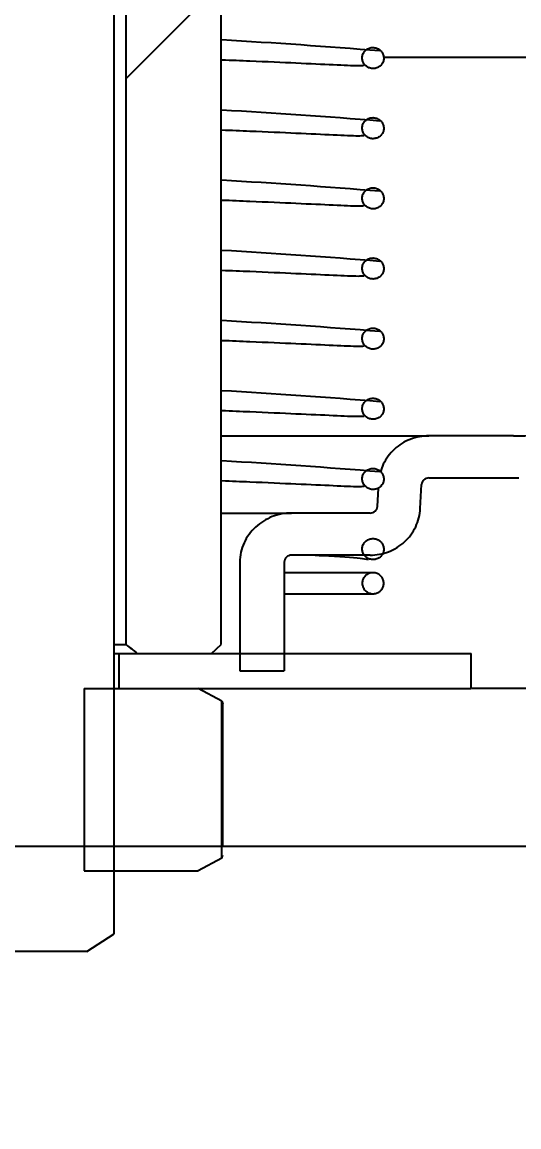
# Model space of a CAD drawing. Header units: millimetres. Extents: x 0 to 4637, y 0 to 3023.
# Drawn here: x 3326.59 to 3338.15, y 2684.4 to 2710.11 of the extents above; entities that cross this region are included whole.
import ezdxf
from ezdxf import colors
from ezdxf.entities.mleader import LeaderData, LeaderLine
from ezdxf.math import Vec2, Vec3

# ---------------------------------------------------------------- set-up
doc = ezdxf.new("R2010")
doc.units = ezdxf.units.MM
for name, color, linetype in [('ABVP-_VACCUM_CUP', 7, 'Continuous'), ('ABVP_MAIN_PLASTI', 7, 'Continuous'), ('BUSH_FOR_ABVP-VA', 7, 'Continuous'), ('COMPRESSED_SPRIN', 7, 'Continuous'), ('Default', 7, 'Continuous'), ('M6_HEX_NUT', 7, 'Continuous'), ('PREFILTER_MEDIA_', 7, 'Continuous'), ('STUD_FOR_ABVP_MA', 7, 'Continuous'), ('WASHER_25MM_OD', 7, 'Continuous')]:
    doc.layers.add(name, color=color, linetype=linetype)
doc.styles.get("Standard").update_dxf_attribs({"font": 'calibri.ttf'})

# ---------------------------------------------------------------- blocks, each defined once
blk = doc.blocks.new('SE11')
at = {"layer": 'ABVP-_VACCUM_CUP', "linetype": 'Continuous'}
h = blk.add_hatch(dxfattribs=at)
h.set_pattern_fill('ANSI32', scale=2, angle=9e-06, style=0)
edge = h.paths.add_edge_path()
edge.add_spline(control_points=[(403.504, 342.1467), (403.5585, 342.1467), (403.6132, 342.1501), (403.7211, 342.1634), (403.7746, 342.1734), (403.8276, 342.1868)], knot_values=[0, 0, 0, 0, 0.5, 0.5, 1, 1, 1, 1], degree=3, periodic=0)
edge.add_spline(control_points=[(403.8276, 342.1868), (404.0445, 342.2415), (404.2555, 342.3095), (404.6663, 342.4711), (404.866, 342.5646), (405.157, 342.7243), (405.2526, 342.7808), (405.4408, 342.9004), (405.5334, 342.9634), (405.8036, 343.1606), (405.9749, 343.3033), (406.1372, 343.4572)], knot_values=[0, 0, 0, 0, 0.25, 0.25, 0.5, 0.5, 0.625, 0.625, 0.75, 0.75, 1, 1, 1, 1], degree=3, periodic=0)
edge.add_spline(control_points=[(406.1372, 343.4572), (406.1529, 343.4721), (406.1698, 343.4854), (406.206, 343.5085), (406.2254, 343.5185), (406.2655, 343.5345), (406.2861, 343.5405), (406.3283, 343.5486), (406.3501, 343.5507), (406.3716, 343.5507)], knot_values=[0, 0, 0, 0, 0.25, 0.25, 0.5, 0.5, 0.75, 0.75, 1, 1, 1, 1], degree=3, periodic=0)
edge.add_line((406.3716, 343.5507), (406.4953, 343.5507))
edge.add_line((406.4953, 343.5507), (406.4953, 343.7067))
edge.add_line((406.4953, 343.7067), (406.3325, 343.7067))
edge.add_spline(control_points=[(406.3325, 343.7067), (406.3071, 343.7067), (406.2819, 343.7043), (406.2316, 343.6946), (406.2069, 343.6873), (406.1363, 343.6589), (406.0924, 343.6307), (406.0554, 343.5951)], knot_values=[0, 0, 0, 0, 0.25, 0.25, 0.5, 0.5, 1, 1, 1, 1], degree=3, periodic=0)
edge.add_spline(control_points=[(406.0554, 343.5951), (405.8985, 343.4441), (405.7335, 343.3048), (405.3882, 343.049), (405.2078, 342.9324), (404.9256, 342.7746), (404.8296, 342.7249), (404.6336, 342.6313), (404.5337, 342.5875), (404.2314, 342.4664), (404.0252, 342.3988), (403.8143, 342.3445)], knot_values=[0, 0, 0, 0, 0.25, 0.25, 0.5, 0.5, 0.625, 0.625, 0.75, 0.75, 1, 1, 1, 1], degree=3, periodic=0)
edge.add_spline(control_points=[(403.8143, 342.3445), (403.7602, 342.3306), (403.7056, 342.3201), (403.5955, 342.3062), (403.5397, 342.3027), (403.484, 342.3027)], knot_values=[0, 0, 0, 0, 0.5, 0.5, 1, 1, 1, 1], degree=3, periodic=0)
edge.add_line((403.484, 342.3027), (403.1698, 342.3027))
edge.add_spline(control_points=[(403.1698, 342.3027), (403.1582, 342.3027), (403.1467, 342.3016), (403.1239, 342.2974), (403.1125, 342.2941), (403.0908, 342.2857), (403.0805, 342.2806), (403.0607, 342.2683), (403.0513, 342.2612), (403.0258, 342.2376), (403.0116, 342.2185), (402.9917, 342.1767), (402.9857, 342.1537), (402.9844, 342.1302)], knot_values=[0, 0, 0, 0, 0.125, 0.125, 0.25, 0.25, 0.375, 0.375, 0.5, 0.5, 0.75, 0.75, 1, 1, 1, 1], degree=3, periodic=0)
edge.add_line((402.9844, 342.1302), (402.9797, 342.0413))
edge.add_spline(control_points=[(402.9797, 342.0413), (402.9793, 342.0346), (402.9762, 342.0282), (402.9664, 342.0192), (402.9597, 342.0167), (402.9531, 342.0167)], knot_values=[0, 0, 0, 0, 0.5, 0.5, 1, 1, 1, 1], degree=3, periodic=0)
edge.add_line((402.9531, 342.0167), (402.6619, 342.0167))
edge.add_spline(control_points=[(402.6619, 342.0167), (402.6372, 342.0167), (402.6131, 342.0122), (402.5789, 341.9989), (402.568, 341.9934), (402.5473, 341.9806), (402.5375, 341.9731), (402.5196, 341.9565), (402.5115, 341.9474), (402.4972, 341.9277), (402.4909, 341.917), (402.4759, 341.8837), (402.4705, 341.8594), (402.4705, 341.8347)], knot_values=[0, 0, 0, 0, 0.25, 0.25, 0.375, 0.375, 0.5, 0.5, 0.625, 0.625, 0.75, 0.75, 1, 1, 1, 1], degree=3, periodic=0)
edge.add_line((402.4705, 341.8347), (402.4705, 341.4317))
edge.add_line((402.4705, 341.4317), (402.6348, 341.4317))
edge.add_line((402.6348, 341.4317), (402.6348, 341.8347))
edge.add_spline(control_points=[(402.6348, 341.8347), (402.6348, 341.8417), (402.6379, 341.8485), (402.648, 341.858), (402.6549, 341.8607), (402.6619, 341.8607)], knot_values=[0, 0, 0, 0, 0.5, 0.5, 1, 1, 1, 1], degree=3, periodic=0)
edge.add_line((402.6619, 341.8607), (402.9531, 341.8607))
edge.add_spline(control_points=[(402.9531, 341.8607), (402.9763, 341.8607), (402.9997, 341.865), (403.043, 341.8817), (403.0632, 341.8942), (403.0889, 341.9178), (403.0968, 341.9266), (403.1106, 341.9453), (403.1166, 341.9553), (403.1316, 341.9869), (403.1374, 342.0097), (403.1387, 342.0332)], knot_values=[0, 0, 0, 0, 0.25, 0.25, 0.5, 0.5, 0.625, 0.625, 0.75, 0.75, 1, 1, 1, 1], degree=3, periodic=0)
edge.add_line((403.1387, 342.0332), (403.1434, 342.122))
edge.add_spline(control_points=[(403.1434, 342.122), (403.1438, 342.1287), (403.1468, 342.1351), (403.1566, 342.1441), (403.1632, 342.1467), (403.1698, 342.1467)], knot_values=[0, 0, 0, 0, 0.5, 0.5, 1, 1, 1, 1], degree=3, periodic=0)
edge.add_line((403.1698, 342.1467), (403.504, 342.1467))
at = {"layer": 'BUSH_FOR_ABVP-VA', "linetype": 'Continuous'}
h = blk.add_hatch(dxfattribs=at)
h.set_pattern_fill('LINE', scale=2, angle=45, style=0)
edge = h.paths.add_edge_path()
edge.add_spline(control_points=[(402.3657, 341.4967), (402.3774, 341.5075), (402.3892, 341.5183), (402.4009, 341.5292)], knot_values=[0, 0, 0, 0, 1, 1, 1, 1], degree=3, periodic=0)
edge.add_line((402.4009, 341.5292), (402.4009, 344.7792))
edge.add_spline(control_points=[(402.4009, 344.7792), (402.3892, 344.79), (402.3774, 344.8009), (402.3657, 344.8117)], knot_values=[0, 0, 0, 0, 1, 1, 1, 1], degree=3, periodic=0)
edge.add_line((402.3657, 344.8117), (402.0904, 344.8117))
edge.add_spline(control_points=[(402.0904, 344.8117), (402.0767, 344.8007), (402.0629, 344.7899), (402.0489, 344.7792)], knot_values=[0, 0, 0, 0, 1, 1, 1, 1], degree=3, periodic=0)
edge.add_line((402.0489, 344.7792), (402.0489, 341.5292))
edge.add_spline(control_points=[(402.0489, 341.5292), (402.0629, 341.5185), (402.0767, 341.5077), (402.0904, 341.4967)], knot_values=[0, 0, 0, 0, 1, 1, 1, 1], degree=3, periodic=0)
edge.add_line((402.0904, 341.4967), (402.3657, 341.4967))
at = {"layer": 'COMPRESSED_SPRIN', "linetype": 'Continuous'}
h = blk.add_hatch(dxfattribs=at)
h.set_pattern_fill('ANSI32', angle=90, style=0)
edge = h.paths.add_edge_path()
edge.add_spline(control_points=[(402.9236, 343.7034), (402.9236, 343.6929), (402.928, 343.6828), (402.9428, 343.6684), (402.9531, 343.6642), (402.9737, 343.664), (402.984, 343.6679), (402.999, 343.6823), (403.0034, 343.6925), (403.0035, 343.7131), (402.999, 343.7234), (402.9843, 343.7378), (402.9741, 343.742), (402.9533, 343.7422), (402.943, 343.7382), (402.9281, 343.724), (402.9236, 343.7138), (402.9236, 343.7034)], knot_values=[0, 0, 0, 0, 0.125, 0.125, 0.25, 0.25, 0.375, 0.375, 0.5, 0.5, 0.625, 0.625, 0.75, 0.75, 0.875, 0.875, 1, 1, 1, 1], degree=3, periodic=1)
h = blk.add_hatch(dxfattribs=at)
h.set_pattern_fill('ANSI32', angle=90, style=0)
edge = h.paths.add_edge_path()
edge.add_spline(control_points=[(402.9236, 343.4434), (402.9236, 343.4329), (402.928, 343.4228), (402.9428, 343.4084), (402.9531, 343.4042), (402.9737, 343.404), (402.984, 343.4079), (402.999, 343.4223), (403.0034, 343.4325), (403.0035, 343.4531), (402.999, 343.4634), (402.9843, 343.4778), (402.9741, 343.482), (402.9533, 343.4822), (402.943, 343.4782), (402.9281, 343.464), (402.9236, 343.4538), (402.9236, 343.4434)], knot_values=[0, 0, 0, 0, 0.125, 0.125, 0.25, 0.25, 0.375, 0.375, 0.5, 0.5, 0.625, 0.625, 0.75, 0.75, 0.875, 0.875, 1, 1, 1, 1], degree=3, periodic=1)
h = blk.add_hatch(dxfattribs=at)
h.set_pattern_fill('ANSI32', angle=90, style=0)
edge = h.paths.add_edge_path()
edge.add_spline(control_points=[(402.9236, 343.1834), (402.9236, 343.1729), (402.928, 343.1628), (402.9428, 343.1484), (402.9531, 343.1442), (402.9737, 343.144), (402.984, 343.1479), (402.999, 343.1623), (403.0034, 343.1725), (403.0035, 343.1931), (402.999, 343.2034), (402.9843, 343.2178), (402.9741, 343.222), (402.9533, 343.2222), (402.943, 343.2182), (402.9281, 343.204), (402.9236, 343.1938), (402.9236, 343.1834)], knot_values=[0, 0, 0, 0, 0.125, 0.125, 0.25, 0.25, 0.375, 0.375, 0.5, 0.5, 0.625, 0.625, 0.75, 0.75, 0.875, 0.875, 1, 1, 1, 1], degree=3, periodic=1)
h = blk.add_hatch(dxfattribs=at)
h.set_pattern_fill('ANSI32', angle=90, style=0)
edge = h.paths.add_edge_path()
edge.add_spline(control_points=[(402.9236, 342.9234), (402.9236, 342.9129), (402.928, 342.9028), (402.9428, 342.8884), (402.9531, 342.8842), (402.9737, 342.884), (402.984, 342.8879), (402.999, 342.9023), (403.0034, 342.9125), (403.0035, 342.9331), (402.999, 342.9434), (402.9843, 342.9578), (402.9741, 342.962), (402.9533, 342.9622), (402.943, 342.9582), (402.9281, 342.944), (402.9236, 342.9338), (402.9236, 342.9234)], knot_values=[0, 0, 0, 0, 0.125, 0.125, 0.25, 0.25, 0.375, 0.375, 0.5, 0.5, 0.625, 0.625, 0.75, 0.75, 0.875, 0.875, 1, 1, 1, 1], degree=3, periodic=1)
h = blk.add_hatch(dxfattribs=at)
h.set_pattern_fill('ANSI32', angle=90, style=0)
edge = h.paths.add_edge_path()
edge.add_spline(control_points=[(402.9236, 342.6634), (402.9236, 342.6529), (402.928, 342.6428), (402.9428, 342.6284), (402.9531, 342.6242), (402.9737, 342.624), (402.984, 342.6279), (402.999, 342.6423), (403.0034, 342.6525), (403.0035, 342.6731), (402.999, 342.6834), (402.9843, 342.6978), (402.9741, 342.702), (402.9533, 342.7022), (402.943, 342.6982), (402.9281, 342.684), (402.9236, 342.6738), (402.9236, 342.6634)], knot_values=[0, 0, 0, 0, 0.125, 0.125, 0.25, 0.25, 0.375, 0.375, 0.5, 0.5, 0.625, 0.625, 0.75, 0.75, 0.875, 0.875, 1, 1, 1, 1], degree=3, periodic=1)
h = blk.add_hatch(dxfattribs=at)
h.set_pattern_fill('ANSI32', angle=90, style=0)
edge = h.paths.add_edge_path()
edge.add_spline(control_points=[(402.9236, 342.4034), (402.9236, 342.3929), (402.928, 342.3828), (402.9428, 342.3684), (402.9531, 342.3642), (402.9737, 342.364), (402.984, 342.3679), (402.999, 342.3823), (403.0034, 342.3925), (403.0035, 342.4131), (402.999, 342.4234), (402.9843, 342.4378), (402.9741, 342.442), (402.9533, 342.4422), (402.943, 342.4382), (402.9281, 342.424), (402.9236, 342.4138), (402.9236, 342.4034)], knot_values=[0, 0, 0, 0, 0.125, 0.125, 0.25, 0.25, 0.375, 0.375, 0.5, 0.5, 0.625, 0.625, 0.75, 0.75, 0.875, 0.875, 1, 1, 1, 1], degree=3, periodic=1)
h = blk.add_hatch(dxfattribs=at)
h.set_pattern_fill('ANSI32', angle=90, style=0)
edge = h.paths.add_edge_path()
edge.add_spline(control_points=[(402.9236, 342.1434), (402.9236, 342.1329), (402.928, 342.1228), (402.9428, 342.1084), (402.9531, 342.1042), (402.9737, 342.104), (402.984, 342.1079), (402.999, 342.1223), (403.0034, 342.1325), (403.0035, 342.1531), (402.999, 342.1634), (402.9843, 342.1778), (402.9741, 342.182), (402.9533, 342.1822), (402.943, 342.1782), (402.9281, 342.164), (402.9236, 342.1538), (402.9236, 342.1434)], knot_values=[0, 0, 0, 0, 0.125, 0.125, 0.25, 0.25, 0.375, 0.375, 0.5, 0.5, 0.625, 0.625, 0.75, 0.75, 0.875, 0.875, 1, 1, 1, 1], degree=3, periodic=1)
h = blk.add_hatch(dxfattribs=at)
h.set_pattern_fill('ANSI32', angle=90, style=0)
edge = h.paths.add_edge_path()
edge.add_spline(control_points=[(402.9236, 341.8834), (402.9236, 341.8729), (402.928, 341.8628), (402.9428, 341.8484), (402.9531, 341.8442), (402.9737, 341.844), (402.984, 341.8479), (402.999, 341.8623), (403.0034, 341.8725), (403.0035, 341.8931), (402.999, 341.9034), (402.9843, 341.9178), (402.9741, 341.922), (402.9533, 341.9222), (402.943, 341.9182), (402.9281, 341.904), (402.9236, 341.8938), (402.9236, 341.8834)], knot_values=[0, 0, 0, 0, 0.125, 0.125, 0.25, 0.25, 0.375, 0.375, 0.5, 0.5, 0.625, 0.625, 0.75, 0.75, 0.875, 0.875, 1, 1, 1, 1], degree=3, periodic=1)
h = blk.add_hatch(dxfattribs=at)
h.set_pattern_fill('ANSI32', angle=90, style=0)
edge = h.paths.add_edge_path()
edge.add_spline(control_points=[(402.9278, 341.7393), (402.9325, 341.73), (402.9411, 341.7229), (402.9606, 341.7165), (402.9717, 341.7172), (402.9904, 341.7261), (402.9979, 341.7343), (403.0047, 341.7538), (403.0039, 341.765), (402.9946, 341.7833), (402.9861, 341.7904), (402.9664, 341.7969), (402.9554, 341.7962), (402.9367, 341.7873), (402.9292, 341.7791), (402.9223, 341.7597), (402.923, 341.7486), (402.9278, 341.7393)], knot_values=[0, 0, 0, 0, 0.125, 0.125, 0.25, 0.25, 0.375, 0.375, 0.5, 0.5, 0.625, 0.625, 0.75, 0.75, 0.875, 0.875, 1, 1, 1, 1], degree=3, periodic=1)
at = {"layer": 'M6_HEX_NUT', "linetype": 'Continuous'}
h = blk.add_hatch(dxfattribs=at)
h.set_pattern_fill('ANSI32', angle=9e-06, style=0)
edge = h.paths.add_edge_path()
edge.add_spline(control_points=[(402.4035, 341.3201), (402.3742, 341.3357), (402.345, 341.3513), (402.3156, 341.3667)], knot_values=[0, 0, 0, 0, 1, 1, 1, 1], degree=3, periodic=0)
edge.add_line((402.3156, 341.3667), (401.8937, 341.3667))
edge.add_line((401.8937, 341.3667), (401.8937, 340.6907))
edge.add_line((401.8937, 340.6907), (402.3156, 340.6907))
edge.add_spline(control_points=[(402.3156, 340.6907), (402.345, 340.7061), (402.3742, 340.7216), (402.4035, 340.7373)], knot_values=[0, 0, 0, 0, 1, 1, 1, 1], degree=3, periodic=0)
edge.add_line((402.4035, 340.7373), (402.4035, 341.3201))
at = {"layer": 'PREFILTER_MEDIA_', "linetype": 'Continuous'}
h = blk.add_hatch(dxfattribs=at)
h.set_pattern_fill('LINE', scale=2, angle=45, style=0)
h.paths.add_polyline_path([(390.912, 339.7417), (411.8457, 339.7417), (411.8457, 340.7817), (390.912, 340.7817)])
at = {"layer": 'STUD_FOR_ABVP_MA', "linetype": 'Continuous'}
h = blk.add_hatch(dxfattribs=at)
h.set_pattern_fill('ANSI32', scale=2, angle=90, style=0)
edge = h.paths.add_edge_path()
edge.add_spline(control_points=[(401.5475, 350.6617), (401.512, 350.6423), (401.4786, 350.6201), (401.446, 350.5967)], knot_values=[0, 0, 0, 0, 1, 1, 1, 1], degree=3, periodic=0)
edge.add_line((401.446, 350.5967), (401.446, 349.0367))
edge.add_line((401.446, 349.0367), (401.1209, 349.0367))
edge.add_spline(control_points=[(401.1209, 349.0367), (401.0972, 349.0151), (401.0737, 348.9935), (401.0502, 348.9717)], knot_values=[0, 0, 0, 0, 1, 1, 1, 1], degree=3, periodic=0)
edge.add_line((401.0502, 348.9717), (401.0502, 346.1767))
edge.add_spline(control_points=[(401.0502, 346.1767), (401.0737, 346.1549), (401.0972, 346.1333), (401.1209, 346.1117)], knot_values=[0, 0, 0, 0, 1, 1, 1, 1], degree=3, periodic=0)
edge.add_line((401.1209, 346.1117), (401.446, 346.1117))
edge.add_line((401.446, 346.1117), (401.446, 340.4567))
edge.add_spline(control_points=[(401.446, 340.4567), (401.4788, 340.4331), (401.5124, 340.4109), (401.5475, 340.3917)], knot_values=[0, 0, 0, 0, 1, 1, 1, 1], degree=3, periodic=0)
edge.add_line((401.5475, 340.3917), (401.9036, 340.3917))
edge.add_spline(control_points=[(401.9036, 340.3917), (401.9391, 340.4111), (401.9725, 340.4333), (402.0051, 340.4567)], knot_values=[0, 0, 0, 0, 1, 1, 1, 1], degree=3, periodic=0)
edge.add_line((402.0051, 340.4567), (402.0051, 346.1117))
edge.add_line((402.0051, 346.1117), (402.3302, 346.1117))
edge.add_spline(control_points=[(402.3302, 346.1117), (402.3539, 346.1332), (402.3774, 346.1549), (402.4009, 346.1767)], knot_values=[0, 0, 0, 0, 1, 1, 1, 1], degree=3, periodic=0)
edge.add_line((402.4009, 346.1767), (402.4009, 348.9717))
edge.add_spline(control_points=[(402.4009, 348.9717), (402.3774, 348.9934), (402.3539, 349.0151), (402.3302, 349.0367)], knot_values=[0, 0, 0, 0, 1, 1, 1, 1], degree=3, periodic=0)
edge.add_line((402.3302, 349.0367), (402.0051, 349.0367))
edge.add_line((402.0051, 349.0367), (402.0051, 350.5967))
edge.add_spline(control_points=[(402.0051, 350.5967), (401.9723, 350.6202), (401.9387, 350.6424), (401.9036, 350.6617)], knot_values=[0, 0, 0, 0, 1, 1, 1, 1], degree=3, periodic=0)
edge.add_line((401.9036, 350.6617), (401.5475, 350.6617))
at = {"layer": 'WASHER_25MM_OD', "linetype": 'Continuous'}
h = blk.add_hatch(dxfattribs=at)
h.set_pattern_fill('ANSI32', scale=2, angle=90, style=0)
h.paths.add_polyline_path([(403.3276, 341.3667), (403.3276, 341.4967), (402.023, 341.4967), (402.023, 341.3667)])
at = {"layer": 'ABVP-_VACCUM_CUP', "color": 7, "linetype": 'Continuous'}
for p, q in [((403.0029, 343.7067), (406.3325, 343.7067)), ((402.4009, 342.3027), (403.1698, 342.3027)), ((403.484, 342.3027), (403.1698, 342.3027)), ((403.1698, 342.1467), (403.504, 342.1467)), ((402.9797, 342.0413), (402.9833, 342.1095)), ((403.1387, 342.0332), (403.1434, 342.122)), ((402.4009, 342.0167), (402.6619, 342.0167)), ((402.9531, 342.0167), (402.6619, 342.0167)), ((402.9531, 341.8607), (402.6619, 341.8607)), ((402.4705, 341.8347), (402.4705, 341.4317)), ((402.6348, 341.8347), (402.6348, 341.4317)), ((402.4705, 341.4317), (402.6348, 341.4317))]:
    blk.add_line(p, q, dxfattribs=at)
for points, knots in [([(403.484, 342.3027), (403.5397, 342.3027), (403.5955, 342.3062), (403.7056, 342.3201), (403.7602, 342.3306), (403.8143, 342.3445)], [0, 0, 0, 0, 0.5, 0.5, 1, 1, 1, 1]), ([(403.1698, 342.3027), (403.1582, 342.3027), (403.1467, 342.3016), (403.1239, 342.2974), (403.1125, 342.2941), (403.0908, 342.2857), (403.0805, 342.2806), (403.0607, 342.2683), (403.0513, 342.2612), (403.0258, 342.2376), (403.0116, 342.2185), (402.9974, 342.1887), (402.9939, 342.1795), (402.9912, 342.17)], [0, 0, 0, 0, 0.125, 0.125, 0.25, 0.25, 0.375, 0.375, 0.5, 0.5, 0.75, 0.75, 0.8560382, 0.8560382, 0.8560382, 0.8560382]), ([(403.1698, 342.1467), (403.1632, 342.1467), (403.1566, 342.1441), (403.1468, 342.1351), (403.1438, 342.1287), (403.1434, 342.122)], [0, 0, 0, 0, 0.5, 0.5, 1, 1, 1, 1]), ([(402.9531, 342.0167), (402.9597, 342.0167), (402.9664, 342.0192), (402.9762, 342.0282), (402.9793, 342.0346), (402.9797, 342.0413)], [0, 0, 0, 0, 0.5, 0.5, 1, 1, 1, 1]), ([(402.9531, 341.8607), (402.9763, 341.8607), (402.9997, 341.865), (403.043, 341.8817), (403.0632, 341.8942), (403.0889, 341.9178), (403.0968, 341.9266), (403.1106, 341.9453), (403.1166, 341.9553), (403.1316, 341.9869), (403.1374, 342.0097), (403.1387, 342.0332)], [0, 0, 0, 0, 0.25, 0.25, 0.5, 0.5, 0.625, 0.625, 0.75, 0.75, 1, 1, 1, 1]), ([(402.6619, 342.0167), (402.6372, 342.0167), (402.6131, 342.0122), (402.5789, 341.9989), (402.568, 341.9934), (402.5473, 341.9806), (402.5375, 341.9731), (402.5196, 341.9565), (402.5115, 341.9474), (402.4972, 341.9277), (402.4909, 341.917), (402.4759, 341.8837), (402.4705, 341.8594), (402.4705, 341.8347)], [0, 0, 0, 0, 0.25, 0.25, 0.375, 0.375, 0.5, 0.5, 0.625, 0.625, 0.75, 0.75, 1, 1, 1, 1]), ([(402.6619, 341.8607), (402.6549, 341.8607), (402.648, 341.858), (402.6379, 341.8485), (402.6348, 341.8417), (402.6348, 341.8347)], [0, 0, 0, 0, 0.5, 0.5, 1, 1, 1, 1])]:
    blk.add_open_spline(points, degree=3, knots=knots, dxfattribs=at)
at = {"layer": 'ABVP_MAIN_PLASTI', "color": 7, "linetype": 'Continuous'}
blk.add_line((404.1805, 341.3667), (403.3296, 341.3667), dxfattribs=at)
at = {"layer": 'BUSH_FOR_ABVP-VA', "color": 7, "linetype": 'Continuous'}
for p, q in [((402.0489, 341.5292), (402.0489, 344.7792)), ((402.4009, 341.5292), (402.4009, 344.7792)), ((402.0051, 341.5292), (402.0489, 341.5292)), ((402.0904, 341.4967), (402.3657, 341.4967)), ((402.3657, 341.4967), (402.4009, 341.5292))]:
    blk.add_line(p, q, dxfattribs=at)
blk.add_open_spline([(402.0489, 341.5292), (402.0629, 341.5185), (402.0767, 341.5077), (402.0904, 341.4967)], degree=3, dxfattribs=at)
at = {"layer": 'COMPRESSED_SPRIN', "color": 7, "linetype": 'Continuous'}
for p, q in [((402.9629, 341.7957), (402.6348, 341.7957)), ((402.6348, 341.7177), (402.9627, 341.7177))]:
    blk.add_line(p, q, dxfattribs=at)
for centre in [(400.9696, 318.9183), (400.9696, 318.6583), (400.9696, 318.3983), (400.9696, 318.1383), (400.9696, 317.8783), (400.9696, 317.6183), (400.9696, 317.3583)]:
    blk.add_arc(centre, 24.8931, 85.34793, 86.69889, dxfattribs=at)
for points, knots in [([(402.9236, 343.7034), (402.9236, 343.6991), (402.9243, 343.6947), (402.9258, 343.6906), (402.9272, 343.6866), (402.9294, 343.6827), (402.932, 343.6793), (402.9347, 343.6759), (402.9381, 343.6729), (402.9418, 343.6706), (402.9455, 343.6681), (402.9498, 343.6663), (402.9541, 343.6653), (402.9585, 343.6642), (402.9632, 343.6639), (402.9678, 343.6643), (402.9723, 343.6647), (402.9769, 343.666), (402.981, 343.6679), (402.9851, 343.6698), (402.9889, 343.6725), (402.9921, 343.6757), (402.9953, 343.6788), (402.9979, 343.6825), (402.9998, 343.6865), (403.0016, 343.6904), (403.0028, 343.6947), (403.0033, 343.699), (403.0037, 343.7033), (403.0034, 343.7077), (403.0024, 343.7118), (403.0014, 343.716), (402.9996, 343.72), (402.9973, 343.7236), (402.995, 343.7273), (402.992, 343.7306), (402.9886, 343.7333), (402.9851, 343.736), (402.9812, 343.7383), (402.977, 343.7397), (402.9727, 343.7413), (402.9681, 343.7421), (402.9636, 343.7421), (402.959, 343.7421), (402.9544, 343.7414), (402.95, 343.7399), (402.9457, 343.7384), (402.9416, 343.7362), (402.9381, 343.7333), (402.9346, 343.7305), (402.9315, 343.7271), (402.9292, 343.7233), (402.9269, 343.7195), (402.9253, 343.7154), (402.9244, 343.7111), (402.9239, 343.7086), (402.9236, 343.706), (402.9236, 343.7034)], [0, 0, 0, 0, 0.052359, 0.052359, 0.052359, 0.104666, 0.104666, 0.104666, 0.15776, 0.15776, 0.15776, 0.212202, 0.212202, 0.212202, 0.267664, 0.267664, 0.267664, 0.323358, 0.323358, 0.323358, 0.378386, 0.378386, 0.378386, 0.432189, 0.432189, 0.432189, 0.484782, 0.484782, 0.484782, 0.536683, 0.536683, 0.536683, 0.588649, 0.588649, 0.588649, 0.641381, 0.641381, 0.641381, 0.695289, 0.695289, 0.695289, 0.750341, 0.750341, 0.750341, 0.80601, 0.80601, 0.80601, 0.861438, 0.861438, 0.861438, 0.915811, 0.915811, 0.915811, 0.968796, 0.968796, 0.968796, 1, 1, 1, 1]), ([(402.4038, 343.6968), (402.4395, 343.6954), (402.5392, 343.6913), (402.6865, 343.6847), (402.8215, 343.6786), (402.9046, 343.6744), (402.9243, 343.6757), (402.9314, 343.6762)], [0.7157194, 0.7157194, 0.7157194, 0.7157194, 0.7526237, 0.8224557, 0.8942262, 0.9657515, 1, 1, 1, 1]), ([(402.9236, 343.4434), (402.9236, 343.4391), (402.9243, 343.4347), (402.9258, 343.4306), (402.9272, 343.4266), (402.9294, 343.4227), (402.932, 343.4193), (402.9347, 343.4159), (402.9381, 343.4129), (402.9418, 343.4106), (402.9455, 343.4081), (402.9498, 343.4063), (402.9541, 343.4053), (402.9585, 343.4042), (402.9632, 343.4039), (402.9678, 343.4043), (402.9723, 343.4047), (402.9769, 343.406), (402.981, 343.4079), (402.9851, 343.4098), (402.9889, 343.4125), (402.9921, 343.4157), (402.9953, 343.4188), (402.9979, 343.4225), (402.9998, 343.4265), (403.0016, 343.4304), (403.0028, 343.4347), (403.0033, 343.439), (403.0037, 343.4433), (403.0034, 343.4477), (403.0024, 343.4518), (403.0014, 343.456), (402.9996, 343.46), (402.9973, 343.4636), (402.995, 343.4673), (402.992, 343.4706), (402.9886, 343.4733), (402.9851, 343.476), (402.9812, 343.4783), (402.977, 343.4797), (402.9727, 343.4813), (402.9681, 343.4821), (402.9636, 343.4821), (402.959, 343.4821), (402.9544, 343.4814), (402.95, 343.4799), (402.9457, 343.4784), (402.9416, 343.4762), (402.9381, 343.4733), (402.9346, 343.4705), (402.9315, 343.4671), (402.9292, 343.4633), (402.9269, 343.4595), (402.9253, 343.4554), (402.9244, 343.4511), (402.9239, 343.4486), (402.9236, 343.446), (402.9236, 343.4434)], [0, 0, 0, 0, 0.052359, 0.052359, 0.052359, 0.104666, 0.104666, 0.104666, 0.15776, 0.15776, 0.15776, 0.212202, 0.212202, 0.212202, 0.267664, 0.267664, 0.267664, 0.323358, 0.323358, 0.323358, 0.378386, 0.378386, 0.378386, 0.432189, 0.432189, 0.432189, 0.484782, 0.484782, 0.484782, 0.536683, 0.536683, 0.536683, 0.588649, 0.588649, 0.588649, 0.641381, 0.641381, 0.641381, 0.695289, 0.695289, 0.695289, 0.750341, 0.750341, 0.750341, 0.80601, 0.80601, 0.80601, 0.861438, 0.861438, 0.861438, 0.915811, 0.915811, 0.915811, 0.968796, 0.968796, 0.968796, 1, 1, 1, 1]), ([(402.4038, 343.4368), (402.4395, 343.4354), (402.5392, 343.4313), (402.6865, 343.4247), (402.8215, 343.4186), (402.9046, 343.4144), (402.9243, 343.4157), (402.9314, 343.4162)], [0.7157194, 0.7157194, 0.7157194, 0.7157194, 0.7526237, 0.8224557, 0.8942262, 0.9657515, 1, 1, 1, 1]), ([(402.9236, 343.1834), (402.9236, 343.1791), (402.9243, 343.1747), (402.9258, 343.1706), (402.9272, 343.1666), (402.9294, 343.1627), (402.932, 343.1593), (402.9347, 343.1559), (402.9381, 343.1529), (402.9418, 343.1506), (402.9455, 343.1481), (402.9498, 343.1463), (402.9541, 343.1453), (402.9585, 343.1442), (402.9632, 343.1439), (402.9678, 343.1443), (402.9723, 343.1447), (402.9769, 343.146), (402.981, 343.1479), (402.9851, 343.1498), (402.9889, 343.1525), (402.9921, 343.1557), (402.9953, 343.1588), (402.9979, 343.1625), (402.9998, 343.1665), (403.0016, 343.1704), (403.0028, 343.1747), (403.0033, 343.179), (403.0037, 343.1833), (403.0034, 343.1877), (403.0024, 343.1918), (403.0014, 343.196), (402.9996, 343.2), (402.9973, 343.2036), (402.995, 343.2073), (402.992, 343.2106), (402.9886, 343.2133), (402.9851, 343.216), (402.9812, 343.2183), (402.977, 343.2197), (402.9727, 343.2213), (402.9681, 343.2221), (402.9636, 343.2221), (402.959, 343.2221), (402.9544, 343.2214), (402.95, 343.2199), (402.9457, 343.2184), (402.9416, 343.2162), (402.9381, 343.2133), (402.9346, 343.2105), (402.9315, 343.2071), (402.9292, 343.2033), (402.9269, 343.1995), (402.9253, 343.1954), (402.9244, 343.1911), (402.9239, 343.1886), (402.9236, 343.186), (402.9236, 343.1834)], [0, 0, 0, 0, 0.052359, 0.052359, 0.052359, 0.104666, 0.104666, 0.104666, 0.15776, 0.15776, 0.15776, 0.212202, 0.212202, 0.212202, 0.267664, 0.267664, 0.267664, 0.323358, 0.323358, 0.323358, 0.378386, 0.378386, 0.378386, 0.432189, 0.432189, 0.432189, 0.484782, 0.484782, 0.484782, 0.536683, 0.536683, 0.536683, 0.588649, 0.588649, 0.588649, 0.641381, 0.641381, 0.641381, 0.695289, 0.695289, 0.695289, 0.750341, 0.750341, 0.750341, 0.80601, 0.80601, 0.80601, 0.861438, 0.861438, 0.861438, 0.915811, 0.915811, 0.915811, 0.968796, 0.968796, 0.968796, 1, 1, 1, 1]), ([(402.4038, 343.1768), (402.4395, 343.1754), (402.5392, 343.1713), (402.6865, 343.1647), (402.8215, 343.1586), (402.9046, 343.1544), (402.9243, 343.1557), (402.9314, 343.1562)], [0.7157194, 0.7157194, 0.7157194, 0.7157194, 0.7526237, 0.8224557, 0.8942262, 0.9657515, 1, 1, 1, 1]), ([(402.9236, 342.9234), (402.9236, 342.9191), (402.9243, 342.9147), (402.9258, 342.9106), (402.9272, 342.9066), (402.9294, 342.9027), (402.932, 342.8993), (402.9347, 342.8959), (402.9381, 342.8929), (402.9418, 342.8906), (402.9455, 342.8881), (402.9498, 342.8863), (402.9541, 342.8853), (402.9585, 342.8842), (402.9632, 342.8839), (402.9678, 342.8843), (402.9723, 342.8847), (402.9769, 342.886), (402.981, 342.8879), (402.9851, 342.8898), (402.9889, 342.8925), (402.9921, 342.8957), (402.9953, 342.8988), (402.9979, 342.9025), (402.9998, 342.9065), (403.0016, 342.9104), (403.0028, 342.9147), (403.0033, 342.919), (403.0037, 342.9233), (403.0034, 342.9277), (403.0024, 342.9318), (403.0014, 342.936), (402.9996, 342.94), (402.9973, 342.9436), (402.995, 342.9473), (402.992, 342.9506), (402.9886, 342.9533), (402.9851, 342.956), (402.9812, 342.9583), (402.977, 342.9597), (402.9727, 342.9613), (402.9681, 342.9621), (402.9636, 342.9621), (402.959, 342.9621), (402.9544, 342.9614), (402.95, 342.9599), (402.9457, 342.9584), (402.9416, 342.9562), (402.9381, 342.9533), (402.9346, 342.9505), (402.9315, 342.9471), (402.9292, 342.9433), (402.9269, 342.9395), (402.9253, 342.9354), (402.9244, 342.9311), (402.9239, 342.9286), (402.9236, 342.926), (402.9236, 342.9234)], [0, 0, 0, 0, 0.052359, 0.052359, 0.052359, 0.104666, 0.104666, 0.104666, 0.15776, 0.15776, 0.15776, 0.212202, 0.212202, 0.212202, 0.267664, 0.267664, 0.267664, 0.323358, 0.323358, 0.323358, 0.378386, 0.378386, 0.378386, 0.432189, 0.432189, 0.432189, 0.484782, 0.484782, 0.484782, 0.536683, 0.536683, 0.536683, 0.588649, 0.588649, 0.588649, 0.641381, 0.641381, 0.641381, 0.695289, 0.695289, 0.695289, 0.750341, 0.750341, 0.750341, 0.80601, 0.80601, 0.80601, 0.861438, 0.861438, 0.861438, 0.915811, 0.915811, 0.915811, 0.968796, 0.968796, 0.968796, 1, 1, 1, 1]), ([(402.4038, 342.9168), (402.4395, 342.9154), (402.5392, 342.9113), (402.6865, 342.9047), (402.8215, 342.8986), (402.9046, 342.8944), (402.9243, 342.8957), (402.9314, 342.8962)], [0.7157194, 0.7157194, 0.7157194, 0.7157194, 0.7526237, 0.8224557, 0.8942262, 0.9657515, 1, 1, 1, 1]), ([(402.9236, 342.6634), (402.9236, 342.6591), (402.9243, 342.6547), (402.9258, 342.6506), (402.9272, 342.6466), (402.9294, 342.6427), (402.932, 342.6393), (402.9347, 342.6359), (402.9381, 342.6329), (402.9418, 342.6306), (402.9455, 342.6281), (402.9498, 342.6263), (402.9541, 342.6253), (402.9585, 342.6242), (402.9632, 342.6239), (402.9678, 342.6243), (402.9723, 342.6247), (402.9769, 342.626), (402.981, 342.6279), (402.9851, 342.6298), (402.9889, 342.6325), (402.9921, 342.6357), (402.9953, 342.6388), (402.9979, 342.6425), (402.9998, 342.6465), (403.0016, 342.6504), (403.0028, 342.6547), (403.0033, 342.659), (403.0037, 342.6633), (403.0034, 342.6677), (403.0024, 342.6718), (403.0014, 342.676), (402.9996, 342.68), (402.9973, 342.6836), (402.995, 342.6873), (402.992, 342.6906), (402.9886, 342.6933), (402.9851, 342.696), (402.9812, 342.6983), (402.977, 342.6997), (402.9727, 342.7013), (402.9681, 342.7021), (402.9636, 342.7021), (402.959, 342.7021), (402.9544, 342.7014), (402.95, 342.6999), (402.9457, 342.6984), (402.9416, 342.6962), (402.9381, 342.6933), (402.9346, 342.6905), (402.9315, 342.6871), (402.9292, 342.6833), (402.9269, 342.6795), (402.9253, 342.6754), (402.9244, 342.6711), (402.9239, 342.6686), (402.9236, 342.666), (402.9236, 342.6634)], [0, 0, 0, 0, 0.052359, 0.052359, 0.052359, 0.104666, 0.104666, 0.104666, 0.15776, 0.15776, 0.15776, 0.212202, 0.212202, 0.212202, 0.267664, 0.267664, 0.267664, 0.323358, 0.323358, 0.323358, 0.378386, 0.378386, 0.378386, 0.432189, 0.432189, 0.432189, 0.484782, 0.484782, 0.484782, 0.536683, 0.536683, 0.536683, 0.588649, 0.588649, 0.588649, 0.641381, 0.641381, 0.641381, 0.695289, 0.695289, 0.695289, 0.750341, 0.750341, 0.750341, 0.80601, 0.80601, 0.80601, 0.861438, 0.861438, 0.861438, 0.915811, 0.915811, 0.915811, 0.968796, 0.968796, 0.968796, 1, 1, 1, 1]), ([(402.4038, 342.6568), (402.4395, 342.6554), (402.5392, 342.6513), (402.6865, 342.6447), (402.8215, 342.6386), (402.9046, 342.6344), (402.9243, 342.6357), (402.9314, 342.6362)], [0.7157194, 0.7157194, 0.7157194, 0.7157194, 0.7526237, 0.8224557, 0.8942262, 0.9657515, 1, 1, 1, 1]), ([(402.9236, 342.4034), (402.9236, 342.3991), (402.9243, 342.3947), (402.9258, 342.3906), (402.9272, 342.3866), (402.9294, 342.3827), (402.932, 342.3793), (402.9347, 342.3759), (402.9381, 342.3729), (402.9418, 342.3706), (402.9455, 342.3681), (402.9498, 342.3663), (402.9541, 342.3653), (402.9585, 342.3642), (402.9632, 342.3639), (402.9678, 342.3643), (402.9723, 342.3647), (402.9769, 342.366), (402.981, 342.3679), (402.9851, 342.3698), (402.9889, 342.3725), (402.9921, 342.3757), (402.9953, 342.3788), (402.9979, 342.3825), (402.9998, 342.3865), (403.0016, 342.3904), (403.0028, 342.3947), (403.0033, 342.399), (403.0037, 342.4033), (403.0034, 342.4077), (403.0024, 342.4118), (403.0014, 342.416), (402.9996, 342.42), (402.9973, 342.4236), (402.995, 342.4273), (402.992, 342.4306), (402.9886, 342.4333), (402.9851, 342.436), (402.9812, 342.4383), (402.977, 342.4397), (402.9727, 342.4413), (402.9681, 342.4421), (402.9636, 342.4421), (402.959, 342.4421), (402.9544, 342.4414), (402.95, 342.4399), (402.9457, 342.4384), (402.9416, 342.4362), (402.9381, 342.4333), (402.9346, 342.4305), (402.9315, 342.4271), (402.9292, 342.4233), (402.9269, 342.4195), (402.9253, 342.4154), (402.9244, 342.4111), (402.9239, 342.4086), (402.9236, 342.406), (402.9236, 342.4034)], [0, 0, 0, 0, 0.052359, 0.052359, 0.052359, 0.104666, 0.104666, 0.104666, 0.15776, 0.15776, 0.15776, 0.212202, 0.212202, 0.212202, 0.267664, 0.267664, 0.267664, 0.323358, 0.323358, 0.323358, 0.378386, 0.378386, 0.378386, 0.432189, 0.432189, 0.432189, 0.484782, 0.484782, 0.484782, 0.536683, 0.536683, 0.536683, 0.588649, 0.588649, 0.588649, 0.641381, 0.641381, 0.641381, 0.695289, 0.695289, 0.695289, 0.750341, 0.750341, 0.750341, 0.80601, 0.80601, 0.80601, 0.861438, 0.861438, 0.861438, 0.915811, 0.915811, 0.915811, 0.968796, 0.968796, 0.968796, 1, 1, 1, 1]), ([(402.4038, 342.3968), (402.4395, 342.3954), (402.5392, 342.3913), (402.6865, 342.3847), (402.8215, 342.3786), (402.9046, 342.3744), (402.9243, 342.3757), (402.9314, 342.3762)], [0.7157194, 0.7157194, 0.7157194, 0.7157194, 0.7526237, 0.8224557, 0.8942262, 0.9657515, 1, 1, 1, 1]), ([(402.9236, 342.1434), (402.9236, 342.1391), (402.9243, 342.1347), (402.9258, 342.1306), (402.9272, 342.1266), (402.9294, 342.1227), (402.932, 342.1193), (402.9347, 342.1159), (402.9381, 342.1129), (402.9418, 342.1106), (402.9455, 342.1081), (402.9498, 342.1063), (402.9541, 342.1053), (402.9585, 342.1042), (402.9632, 342.1039), (402.9678, 342.1043), (402.9723, 342.1047), (402.9769, 342.106), (402.981, 342.1079), (402.9851, 342.1098), (402.9889, 342.1125), (402.9921, 342.1157), (402.9953, 342.1188), (402.9979, 342.1225), (402.9998, 342.1265), (403.0016, 342.1304), (403.0028, 342.1347), (403.0033, 342.139), (403.0037, 342.1433), (403.0034, 342.1477), (403.0024, 342.1518), (403.0014, 342.156), (402.9996, 342.16), (402.9973, 342.1636), (402.995, 342.1673), (402.992, 342.1706), (402.9886, 342.1733), (402.9851, 342.176), (402.9812, 342.1783), (402.977, 342.1797), (402.9727, 342.1813), (402.9681, 342.1821), (402.9636, 342.1821), (402.959, 342.1821), (402.9544, 342.1814), (402.95, 342.1799), (402.9457, 342.1784), (402.9416, 342.1762), (402.9381, 342.1733), (402.9346, 342.1705), (402.9315, 342.1671), (402.9292, 342.1633), (402.9269, 342.1595), (402.9253, 342.1554), (402.9244, 342.1511), (402.9239, 342.1486), (402.9236, 342.146), (402.9236, 342.1434)], [0, 0, 0, 0, 0.052359, 0.052359, 0.052359, 0.104666, 0.104666, 0.104666, 0.15776, 0.15776, 0.15776, 0.212202, 0.212202, 0.212202, 0.267664, 0.267664, 0.267664, 0.323358, 0.323358, 0.323358, 0.378386, 0.378386, 0.378386, 0.432189, 0.432189, 0.432189, 0.484782, 0.484782, 0.484782, 0.536683, 0.536683, 0.536683, 0.588649, 0.588649, 0.588649, 0.641381, 0.641381, 0.641381, 0.695289, 0.695289, 0.695289, 0.750341, 0.750341, 0.750341, 0.80601, 0.80601, 0.80601, 0.861438, 0.861438, 0.861438, 0.915811, 0.915811, 0.915811, 0.968796, 0.968796, 0.968796, 1, 1, 1, 1]), ([(402.4038, 342.1368), (402.4395, 342.1354), (402.5392, 342.1313), (402.6865, 342.1247), (402.8215, 342.1186), (402.9046, 342.1144), (402.9243, 342.1157), (402.9314, 342.1162)], [0.7157194, 0.7157194, 0.7157194, 0.7157194, 0.7526237, 0.8224557, 0.8942262, 0.9657515, 1, 1, 1, 1]), ([(402.9236, 341.8834), (402.9236, 341.8791), (402.9243, 341.8747), (402.9258, 341.8706), (402.9272, 341.8666), (402.9294, 341.8627), (402.932, 341.8593), (402.9347, 341.8559), (402.9381, 341.8529), (402.9418, 341.8506), (402.9455, 341.8481), (402.9498, 341.8463), (402.9541, 341.8453), (402.9585, 341.8442), (402.9632, 341.8439), (402.9678, 341.8443), (402.9723, 341.8447), (402.9769, 341.846), (402.981, 341.8479), (402.9851, 341.8498), (402.9889, 341.8525), (402.9921, 341.8557), (402.9953, 341.8588), (402.9979, 341.8625), (402.9998, 341.8665), (403.0016, 341.8704), (403.0028, 341.8747), (403.0033, 341.879), (403.0037, 341.8833), (403.0034, 341.8877), (403.0024, 341.8918), (403.0014, 341.896), (402.9996, 341.9), (402.9973, 341.9036), (402.995, 341.9073), (402.992, 341.9106), (402.9886, 341.9133), (402.9851, 341.916), (402.9812, 341.9183), (402.977, 341.9197), (402.9727, 341.9213), (402.9681, 341.9221), (402.9636, 341.9221), (402.959, 341.9221), (402.9544, 341.9214), (402.95, 341.9199), (402.9457, 341.9184), (402.9416, 341.9162), (402.9381, 341.9133), (402.9346, 341.9105), (402.9315, 341.9071), (402.9292, 341.9033), (402.9269, 341.8995), (402.9253, 341.8954), (402.9244, 341.8911), (402.9239, 341.8886), (402.9236, 341.886), (402.9236, 341.8834)], [0, 0, 0, 0, 0.052359, 0.052359, 0.052359, 0.104666, 0.104666, 0.104666, 0.15776, 0.15776, 0.15776, 0.212202, 0.212202, 0.212202, 0.267664, 0.267664, 0.267664, 0.323358, 0.323358, 0.323358, 0.378386, 0.378386, 0.378386, 0.432189, 0.432189, 0.432189, 0.484782, 0.484782, 0.484782, 0.536683, 0.536683, 0.536683, 0.588649, 0.588649, 0.588649, 0.641381, 0.641381, 0.641381, 0.695289, 0.695289, 0.695289, 0.750341, 0.750341, 0.750341, 0.80601, 0.80601, 0.80601, 0.861438, 0.861438, 0.861438, 0.915811, 0.915811, 0.915811, 0.968796, 0.968796, 0.968796, 1, 1, 1, 1]), ([(402.7491, 341.8606), (402.759, 341.8601), (402.8291, 341.8561), (402.9135, 341.8507), (402.9368, 341.8463), (402.9451, 341.8446)], [0.8520069, 0.8520069, 0.8520069, 0.8520069, 0.866524, 0.9570516, 1, 1, 1, 1]), ([(402.9278, 341.7393), (402.9258, 341.7431), (402.9245, 341.7473), (402.9239, 341.7515), (402.9234, 341.7558), (402.9235, 341.7602), (402.9244, 341.7643), (402.9252, 341.7685), (402.9268, 341.7726), (402.929, 341.7763), (402.9312, 341.78), (402.934, 341.7833), (402.9373, 341.7861), (402.9407, 341.7889), (402.9445, 341.7913), (402.9486, 341.7929), (402.9528, 341.7945), (402.9573, 341.7955), (402.9618, 341.7957), (402.9664, 341.7958), (402.971, 341.7953), (402.9754, 341.7939), (402.9798, 341.7926), (402.984, 341.7905), (402.9876, 341.7878), (402.9912, 341.7851), (402.9945, 341.7818), (402.997, 341.778), (402.9994, 341.7743), (403.0012, 341.7702), (403.0023, 341.7659), (403.0034, 341.7617), (403.0037, 341.7573), (403.0033, 341.753), (403.0029, 341.7488), (403.0017, 341.7445), (402.9999, 341.7406), (402.9981, 341.7367), (402.9956, 341.7331), (402.9927, 341.73), (402.9896, 341.7269), (402.9861, 341.7242), (402.9822, 341.7222), (402.9782, 341.7202), (402.9739, 341.7188), (402.9695, 341.7181), (402.965, 341.7175), (402.9603, 341.7176), (402.9559, 341.7184), (402.9514, 341.7193), (402.947, 341.7209), (402.943, 341.7232), (402.9391, 341.7255), (402.9355, 341.7285), (402.9326, 341.732), (402.9307, 341.7342), (402.9291, 341.7367), (402.9278, 341.7393)], [0, 0, 0, 0, 0.051989, 0.051989, 0.051989, 0.103999, 0.103999, 0.103999, 0.155759, 0.155759, 0.155759, 0.207991, 0.207991, 0.207991, 0.261337, 0.261337, 0.261337, 0.315954, 0.315954, 0.315954, 0.371439, 0.371439, 0.371439, 0.426994, 0.426994, 0.426994, 0.481799, 0.481799, 0.481799, 0.5354, 0.5354, 0.5354, 0.587895, 0.587895, 0.587895, 0.63983, 0.63983, 0.63983, 0.691938, 0.691938, 0.691938, 0.744868, 0.744868, 0.744868, 0.798963, 0.798963, 0.798963, 0.854115, 0.854115, 0.854115, 0.909745, 0.909745, 0.909745, 0.964994, 0.964994, 0.964994, 1, 1, 1, 1])]:
    blk.add_open_spline(points, degree=3, knots=knots, dxfattribs=at)
at = {"layer": 'M6_HEX_NUT', "color": 7, "linetype": 'Continuous'}
for p, q in [((401.8937, 341.3667), (402.3156, 341.3667)), ((401.8937, 341.3667), (401.8937, 340.6907)), ((402.4035, 341.3201), (402.3156, 341.3667)), ((402.4035, 341.3201), (402.4074, 341.3084)), ((402.4035, 340.7373), (402.4035, 341.3201)), ((402.4074, 340.7817), (402.4074, 341.3084)), ((402.4035, 340.7373), (402.3156, 340.6907)), ((402.4035, 340.7373), (402.4074, 340.7489)), ((401.8937, 340.6907), (402.3156, 340.6907))]:
    blk.add_line(p, q, dxfattribs=at)
at = {"layer": 'PREFILTER_MEDIA_', "color": 7, "linetype": 'Continuous'}
blk.add_line((390.912, 340.7817), (411.8457, 340.7817), dxfattribs=at)
at = {"layer": 'STUD_FOR_ABVP_MA', "color": 7, "linetype": 'Continuous'}
for p, q in [((402.0051, 340.4567), (402.0051, 346.1117)), ((401.9036, 340.3917), (402.0051, 340.4567)), ((401.9036, 340.3917), (401.5475, 340.3917))]:
    blk.add_line(p, q, dxfattribs=at)
at = {"layer": 'WASHER_25MM_OD', "color": 7, "linetype": 'Continuous'}
for p, q in [((402.0051, 341.4967), (402.023, 341.4967)), ((402.023, 341.3667), (402.023, 341.4967)), ((402.023, 341.4967), (403.3276, 341.4967)), ((403.3276, 341.3667), (403.3276, 341.4967)), ((402.023, 341.3667), (403.3276, 341.3667))]:
    blk.add_line(p, q, dxfattribs=at)

msp = doc.modelspace()

# ---------------------------------------------------------------- block references
at = {"layer": 'Default', "xscale": 6.278552465, "yscale": 6.278552465, "zscale": 6.278552465}
msp.add_blockref('SE11', (804.7265, 551.3132), dxfattribs=at)

# ---------------------------------------------------------------- leaders
at = {"layer": 'Default', "color": 7, "linetype": 'Continuous'}
ml = msp.add_multileader_mtext('Standard', dxfattribs=at)
ml.set_content('{\\pxsm0.9;\\fSolid Edge ANSI|b0||i0||c0|p34;\\W1.;ANTIBLAST VALVE\\P(MOUNTED ON 4" FLANGE)\\P}', color=256)
ml.set_leader_properties()
ml.build(insert=Vec2(0, 0))
ml.multileader.update_dxf_attribs({"dogleg_length": 52.3848, "arrow_head_size": 27.9082})
ctx = ml.context
ctx.base_point, ctx.char_height, ctx.arrow_head_size, ctx.landing_gap_size, ctx.plane_origin, ctx.plane_x_axis = Vec3(3358.7101, 2875.106), 27.908166, 27.9082, 9.7679, Vec3(804.7265, 551.3132), Vec3(0.1592724, 0)
notes = []
notes.append((ctx, [(0, (1, 1, 0), (3306.3252, 2875.106), (1, 0), 52.3848, [(0, [(3269.2706, 2720.3125)], 0, [])])]))
ctx.mtext.insert = Vec3(3368.4779, 2889.179)
for ctx, leaders in notes:
    for number, flags, end, landing, length, lines in leaders:
        leader = LeaderData()
        leader.index, (leader.has_last_leader_line, leader.has_dogleg_vector, leader.attachment_direction) = number, flags
        leader.last_leader_point, leader.dogleg_vector, leader.dogleg_length = Vec3(end), Vec3(landing), length
        for number, points, colour, breaks in lines:
            line = LeaderLine()
            line.index, line.vertices, line.color, line.breaks = number, Vec3.list(points), colors.encode_raw_color(colour), breaks
            leader.lines.append(line)
        ctx.leaders.append(leader)

doc.saveas('drawing.dxf')
